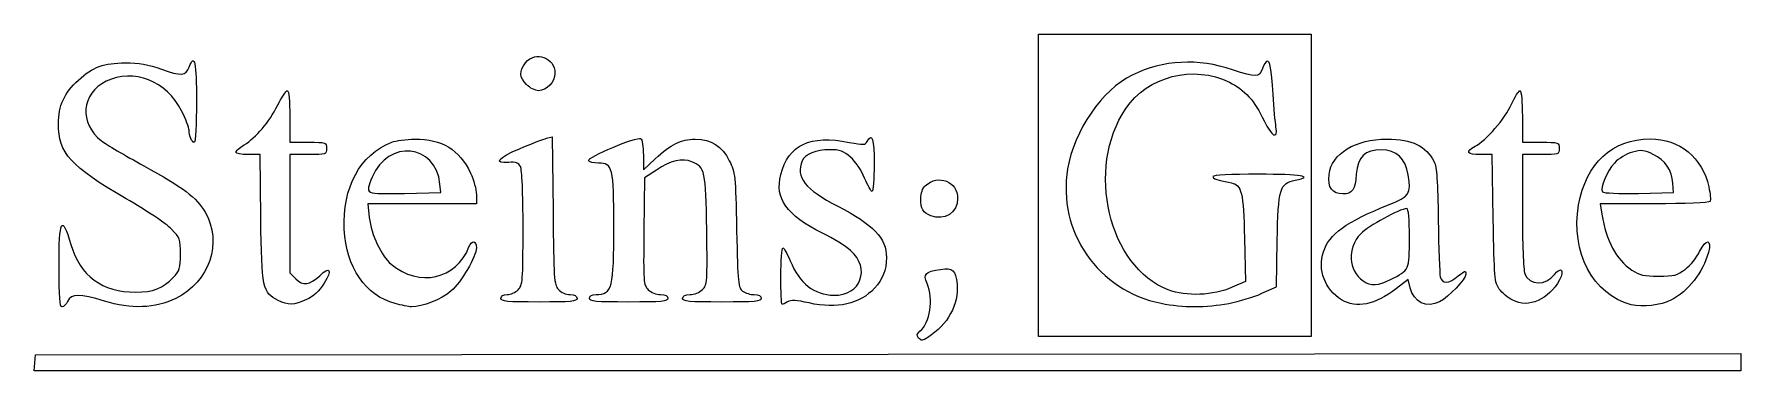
# Model space of a CAD drawing. Header units: millimetres. Extents: x 0.1 to 58.9, y 0 to 11.6.
import ezdxf

# ---------------------------------------------------------------- set-up
doc = ezdxf.new("R2010")
doc.units = ezdxf.units.MM
doc.layers.add('Text', color=7, linetype='CONTINUOUS')

msp = doc.modelspace()

# ---------------------------------------------------------------- linework, layer by layer
at = {"layer": 'Text'}
for points in [[(34.734, 6.356), (34.734, 11.563), (39.433, 11.563), (44.132, 11.563), (44.132, 6.356), (44.132, 1.149), (39.433, 1.149), (34.734, 1.149), (34.734, 6.356), (34.734, 6.356)], [(17.077, 9.823), (17.077, 9.823)], [(8.91, 8.726), (8.91, 7.837), (9.545, 7.837)], [(51.413, 8.726), (51.413, 7.837), (52.048, 7.837)], [(17.766, 7.974), (17.962, 8.023), (17.987, 5.484)], [(7.91, 5.234), (7.884, 7.414), (7.466, 7.414)], [(9.545, 7.414), (8.91, 7.414), (8.91, 5.378), (8.91, 3.342), (9.123, 3.129)], [(21.102, 7.397), (21.102, 6.883), (21.512, 7.266)], [(50.411, 5.216), (50.377, 7.414), (49.964, 7.414)], [(52.048, 7.414), (51.413, 7.414), (51.413, 5.472)], [(21.552, 6.882), (21.145, 6.61), (21.122, 4.77)], [(15.344, 6.038), (15.345, 5.721), (13.471, 5.721), (11.596, 5.721), (11.652, 5.246)], [(12.869, 6.078), (14.117, 6.102), (14.088, 6.398), (14.088, 6.398)], [(55.42, 6.078), (56.62, 6.102), (56.601, 6.424), (56.601, 6.424)], [(31.011, 5.309), (31.011, 5.309)], [(55.969, 5.721), (54.101, 5.721), (54.157, 5.361)], [(41.83, 4.529), (41.864, 3.04), (41.41, 2.843)], [(42.434, 2.635), (42.933, 2.859), (42.961, 4.442)], [(0.952, 3.562), (0.952, 3.562)], [(46.866, 3.106), (46.866, 3.106)], [(47.542, 2.827), (47.473, 3.108), (47.071, 2.801)], [(8.504, 2.391), (8.504, 2.391)], [(16.192, 2.461), (16.192, 2.461)], [(19.24, 2.461), (19.24, 2.461)], [(45.182, 2.409), (45.182, 2.409)], [(51.08, 2.393), (51.08, 2.393)], [(12.546, 2.28), (12.546, 2.28)], [(26.817, 2.302), (26.817, 2.302)], [(41.29, 2.288), (41.29, 2.288)], [(55.166, 2.241), (55.166, 2.241)], [(30.596, 1.093), (30.596, 1.093)], [(0.121, 0.238), (0.147, 0.514), (29.548, 0.535), (58.948, 0.556), (58.948, 0.26), (58.948, -0.037), (29.521, -0.037), (0.094, -0.037), (0.121, 0.238), (0.121, 0.238)]]:
    msp.add_lwpolyline(points, dxfattribs=at)
for points in [[(5.443, 10.431), (5.627, 10.914), (5.693, 10.597), (5.693, 9.234)], [(17.044, 10.578), (17.382, 11.006), (18.054, 10.762), (18.054, 10.211)], [(41.419, 10.336), (40.233, 10.739), (39.029, 10.676), (37.961, 10.154)], [(42.61, 10.631), (42.571, 10.631), (42.5, 10.517), (42.451, 10.377)], [(42.818, 9.488), (42.759, 10.408), (42.719, 10.631), (42.61, 10.631)], [(1.621, 9.979), (2.125, 10.434), (2.5, 10.572), (3.238, 10.574)], [(5.178, 8.925), (4.668, 9.947), (3.517, 10.397), (2.579, 9.942)], [(3.238, 10.574), (3.712, 10.575), (4.029, 10.519), (4.49, 10.353)], [(4.49, 10.353), (5.161, 10.112), (5.327, 10.125), (5.443, 10.431)], [(17.077, 9.823), (16.823, 10.077), (16.814, 10.285), (17.044, 10.578)], [(18.054, 10.211), (18.054, 9.913), (17.77, 9.615), (17.484, 9.615)], [(37.961, 10.154), (36.923, 9.646), (35.951, 8.239), (35.733, 6.928)], [(37.736, 8.997), (38.493, 10.116), (40.067, 10.516), (41.315, 9.906)], [(42.451, 10.377), (42.342, 10.064), (42.231, 10.06), (41.419, 10.336)], [(0.931, 8.472), (0.931, 9.097), (1.132, 9.537), (1.621, 9.979)], [(2.579, 9.942), (1.717, 9.525), (1.635, 8.483), (2.417, 7.886)], [(8.486, 9.105), (8.627, 9.386), (8.781, 9.615), (8.827, 9.615)], [(8.827, 9.615), (8.876, 9.615), (8.91, 9.254), (8.91, 8.726)], [(17.484, 9.615), (17.374, 9.615), (17.191, 9.709), (17.077, 9.823)], [(41.315, 9.906), (41.832, 9.653), (42.188, 9.256), (42.506, 8.579)], [(42.918, 8.366), (42.893, 8.518), (42.847, 9.023), (42.818, 9.488)], [(51.044, 9.152), (51.161, 9.407), (51.291, 9.615), (51.335, 9.615)], [(51.335, 9.615), (51.378, 9.615), (51.413, 9.216), (51.413, 8.726)], [(5.439, 8.254), (5.439, 8.336), (5.322, 8.638), (5.178, 8.925)], [(5.693, 9.234), (5.693, 8.466), (5.659, 7.837), (5.617, 7.837)], [(7.336, 7.748), (7.755, 8.007), (8.191, 8.522), (8.486, 9.105)], [(39.204, 2.754), (37.148, 3.529), (36.346, 6.942), (37.736, 8.997)], [(49.786, 7.701), (50.16, 7.894), (50.813, 8.648), (51.044, 9.152)], [(3.271, 5.89), (1.341, 7.009), (0.931, 7.461), (0.931, 8.472)], [(5.617, 7.837), (5.528, 7.837), (5.439, 8.045), (5.439, 8.254)], [(42.506, 8.579), (42.762, 8.035), (42.995, 7.914), (42.918, 8.366)], [(2.417, 7.886), (2.572, 7.768), (3.229, 7.382), (3.878, 7.027)], [(7.048, 7.492), (7.048, 7.535), (7.177, 7.65), (7.336, 7.748)], [(9.545, 7.837), (10.166, 7.837), (10.18, 7.833), (10.18, 7.626)], [(10.789, 4.839), (10.714, 6.271), (11.34, 7.42), (12.424, 7.842)], [(14.088, 6.398), (13.948, 7.785), (12.302, 7.952), (11.751, 6.634)], [(12.424, 7.842), (12.564, 7.896), (12.926, 7.943), (13.228, 7.945)], [(13.228, 7.945), (14.153, 7.953), (14.764, 7.581), (15.143, 6.779)], [(16.834, 7.617), (17.239, 7.786), (17.658, 7.947), (17.766, 7.974)], [(19.206, 7.21), (19.163, 7.321), (20.888, 8.044), (21.014, 7.967)], [(21.014, 7.967), (21.062, 7.937), (21.102, 7.68), (21.102, 7.397)], [(21.512, 7.266), (22.053, 7.772), (22.4, 7.942), (22.892, 7.942)], [(22.892, 7.942), (23.451, 7.942), (23.806, 7.718), (24.066, 7.201)], [(25.842, 6.723), (26.101, 7.75), (26.849, 8.103), (28.204, 7.834)], [(28.204, 7.834), (28.687, 7.738), (28.751, 7.741), (28.822, 7.867)], [(28.822, 7.867), (28.997, 8.18), (29.061, 7.969), (29.061, 7.075)], [(44.749, 6.731), (44.83, 7.448), (45.663, 7.955), (46.744, 7.945)], [(46.744, 7.945), (47.641, 7.936), (48.064, 7.732), (48.374, 7.16)], [(49.964, 7.414), (49.5, 7.414), (49.435, 7.519), (49.786, 7.701)], [(52.048, 7.837), (52.669, 7.837), (52.683, 7.833), (52.683, 7.626)], [(53.354, 5.68), (53.603, 7.107), (54.516, 7.951), (55.816, 7.955)], [(55.816, 7.955), (56.832, 7.958), (57.626, 7.309), (57.843, 6.3)], [(7.466, 7.414), (7.236, 7.414), (7.048, 7.449), (7.048, 7.492)], [(10.18, 7.626), (10.18, 7.419), (10.166, 7.414), (9.545, 7.414)], [(16.467, 7.146), (15.923, 7.099), (16.081, 7.302), (16.834, 7.617)], [(16.863, 7.002), (16.793, 7.133), (16.702, 7.166), (16.467, 7.146)], [(19.555, 7.118), (19.382, 7.118), (19.226, 7.159), (19.206, 7.21)], [(20.085, 4.943), (20.084, 6.972), (20.048, 7.118), (19.555, 7.118)], [(22.778, 7.167), (22.454, 7.301), (22.033, 7.203), (21.552, 6.882)], [(23.288, 4.816), (23.259, 6.855), (23.232, 6.979), (22.778, 7.167)], [(24.066, 7.201), (24.269, 6.796), (24.279, 6.699), (24.32, 4.804)], [(26.574, 7.199), (26.355, 6.628), (26.677, 6.219), (27.803, 5.638)], [(27.53, 7.583), (27.07, 7.583), (26.657, 7.417), (26.574, 7.199)], [(28.247, 7.327), (28.004, 7.539), (27.882, 7.583), (27.53, 7.583)], [(28.731, 6.607), (28.625, 6.862), (28.407, 7.186), (28.247, 7.327)], [(29.061, 7.075), (29.061, 6.563), (29.03, 6.144), (28.992, 6.144)], [(46.556, 7.583), (45.991, 7.583), (45.73, 7.33), (45.686, 6.739)], [(47.476, 6.721), (47.394, 7.271), (47.061, 7.583), (46.556, 7.583)], [(48.374, 7.16), (48.457, 7.006), (48.495, 6.462), (48.514, 5.17)], [(52.683, 7.626), (52.683, 7.419), (52.669, 7.414), (52.048, 7.414)], [(54.587, 7.123), (54.33, 6.85), (54.088, 6.267), (54.175, 6.128)], [(55.21, 7.495), (54.999, 7.438), (54.737, 7.282), (54.587, 7.123)], [(55.929, 7.421), (55.618, 7.571), (55.527, 7.581), (55.21, 7.495)], [(56.601, 6.424), (56.574, 6.878), (56.343, 7.22), (55.929, 7.421)], [(3.878, 7.027), (5.237, 6.283), (5.692, 5.94), (5.989, 5.433)], [(11.751, 6.634), (11.503, 6.039), (11.476, 6.052), (12.869, 6.078)], [(15.143, 6.779), (15.253, 6.546), (15.344, 6.213), (15.344, 6.038)], [(16.954, 4.88), (16.954, 6.108), (16.92, 6.895), (16.863, 7.002)], [(27.277, 4.708), (26.031, 5.334), (25.633, 5.893), (25.842, 6.723)], [(28.992, 6.144), (28.954, 6.144), (28.836, 6.352), (28.731, 6.607)], [(30.823, 6.342), (31.278, 6.753), (31.94, 6.489), (31.94, 5.897)], [(35.733, 6.928), (35.371, 4.756), (36.783, 2.725), (38.956, 2.292)], [(42.311, 6.737), (41.344, 6.737), (40.745, 6.705), (40.745, 6.654)], [(40.745, 6.654), (40.745, 6.608), (40.84, 6.551), (40.957, 6.527)], [(40.957, 6.527), (41.073, 6.502), (41.262, 6.463), (41.378, 6.439)], [(43.581, 6.53), (44.263, 6.658), (43.781, 6.737), (42.311, 6.737)], [(42.961, 4.442), (42.992, 6.242), (43.048, 6.431), (43.581, 6.53)], [(45.228, 6.059), (44.853, 6.059), (44.698, 6.276), (44.749, 6.731)], [(45.686, 6.739), (45.646, 6.203), (45.55, 6.059), (45.228, 6.059)], [(46.799, 5.684), (47.547, 5.986), (47.579, 6.036), (47.476, 6.721)], [(4.828, 4.849), (4.654, 5.026), (3.954, 5.494), (3.271, 5.89)], [(30.671, 5.898), (30.67, 6.086), (30.729, 6.256), (30.823, 6.342)], [(31.011, 5.309), (30.738, 5.415), (30.673, 5.529), (30.671, 5.898)], [(31.94, 5.897), (31.94, 5.411), (31.486, 5.124), (31.011, 5.309)], [(41.378, 6.439), (41.737, 6.365), (41.794, 6.123), (41.83, 4.529)], [(54.175, 6.128), (54.2, 6.088), (54.76, 6.065), (55.42, 6.078)], [(57.843, 6.3), (57.893, 6.067), (57.912, 5.841), (57.886, 5.798)], [(0.952, 3.562), (0.952, 5.185), (1.051, 5.369), (1.36, 4.32)], [(5.989, 5.433), (6.601, 4.389), (6.139, 3.027), (4.979, 2.46)], [(17.987, 5.484), (18.01, 3.125), (18.023, 2.932), (18.173, 2.766)], [(27.803, 5.638), (29.048, 4.997), (29.484, 4.537), (29.484, 3.868)], [(44.555, 4.069), (44.754, 4.673), (45.337, 5.092), (46.799, 5.684)], [(47.428, 5.551), (47.194, 5.551), (46.09, 4.949), (45.839, 4.684)], [(47.518, 4.548), (47.518, 5.202), (47.487, 5.551), (47.428, 5.551)], [(51.413, 5.472), (51.413, 4.402), (51.45, 3.432), (51.496, 3.311)], [(55.166, 2.241), (53.848, 2.578), (53.071, 4.053), (53.354, 5.68)], [(54.157, 5.361), (54.304, 4.43), (54.638, 3.807), (55.192, 3.435)], [(57.886, 5.798), (57.859, 5.755), (57.01, 5.721), (55.969, 5.721)], [(5.143, 3.986), (5.143, 4.496), (5.125, 4.545), (4.828, 4.849)], [(8.504, 2.391), (7.972, 2.653), (7.94, 2.807), (7.91, 5.234)], [(12.546, 2.28), (11.519, 2.557), (10.859, 3.519), (10.789, 4.839)], [(11.652, 5.246), (11.723, 4.645), (12.057, 3.933), (12.407, 3.637)], [(16.784, 2.757), (16.944, 2.917), (16.954, 3.04), (16.954, 4.88)], [(19.472, 2.589), (20.027, 2.592), (20.087, 2.822), (20.085, 4.943)], [(21.122, 4.77), (21.1, 3.021), (21.107, 2.922), (21.27, 2.759)], [(23.14, 2.763), (23.308, 2.931), (23.314, 3.012), (23.288, 4.816)], [(24.32, 4.804), (24.359, 2.973), (24.374, 2.819), (24.526, 2.708)], [(48.514, 5.17), (48.528, 4.192), (48.558, 3.307), (48.581, 3.202)], [(50.617, 2.781), (50.456, 3.001), (50.442, 3.165), (50.411, 5.216)], [(1.36, 4.32), (1.68, 3.233), (2.439, 2.673), (3.594, 2.673)], [(12.407, 3.637), (13.365, 2.83), (14.665, 3.119), (15.089, 4.233)], [(15.345, 4.205), (15.345, 3.909), (14.821, 3.011), (14.475, 2.715)], [(15.089, 4.233), (15.181, 4.475), (15.345, 4.457), (15.345, 4.205)], [(25.844, 3.223), (25.844, 3.759), (25.875, 4.197), (25.913, 4.197)], [(25.913, 4.197), (25.951, 4.197), (26.065, 3.997), (26.166, 3.752)], [(28.25, 4.107), (28.086, 4.251), (27.648, 4.521), (27.277, 4.708)], [(45.839, 4.684), (45.361, 4.178), (45.401, 3.428), (45.928, 3.059)], [(46.866, 3.106), (47.521, 3.435), (47.518, 3.43), (47.518, 4.548)], [(57.527, 4.07), (57.75, 4.528), (57.958, 4.509), (57.83, 4.043)], [(1.059, 2.165), (0.977, 2.165), (0.952, 2.493), (0.952, 3.562)], [(4.889, 3.176), (5.116, 3.418), (5.143, 3.502), (5.143, 3.986)], [(9.941, 3.242), (10.3, 3.578), (10.385, 3.438), (10.097, 2.985)], [(26.166, 3.752), (26.486, 2.981), (26.998, 2.577), (27.669, 2.567)], [(27.669, 2.567), (28.6, 2.553), (28.953, 3.489), (28.25, 4.107)], [(29.484, 3.868), (29.484, 3.433), (29.361, 3.113), (29.077, 2.813)], [(45.182, 2.409), (44.605, 2.762), (44.348, 3.441), (44.555, 4.069)], [(52.522, 3.281), (52.747, 3.572), (52.877, 3.435), (52.696, 3.098)], [(57.83, 4.043), (57.644, 3.365), (57.124, 2.697), (56.556, 2.408)], [(57.034, 3.464), (57.208, 3.597), (57.43, 3.869), (57.527, 4.07)], [(3.594, 2.673), (4.187, 2.673), (4.547, 2.812), (4.889, 3.176)], [(9.123, 3.129), (9.371, 2.881), (9.587, 2.911), (9.941, 3.242)], [(10.097, 2.985), (9.92, 2.705), (9.728, 2.528), (9.481, 2.416)], [(25.887, 2.249), (25.863, 2.249), (25.844, 2.687), (25.844, 3.223)], [(30.639, 1.328), (30.992, 1.621), (31.113, 2.427), (30.886, 2.971)], [(30.886, 2.971), (30.745, 3.309), (30.807, 3.374), (31.354, 3.458)], [(31.918, 2.952), (31.985, 2.255), (31.599, 1.549), (30.914, 1.115)], [(31.354, 3.458), (31.773, 3.522), (31.872, 3.433), (31.918, 2.952)], [(45.928, 3.059), (46.184, 2.88), (46.441, 2.893), (46.866, 3.106)], [(49.466, 3.29), (49.466, 3.123), (48.875, 2.504), (48.561, 2.344)], [(48.581, 3.202), (48.636, 2.946), (48.881, 2.958), (49.205, 3.231)], [(49.205, 3.231), (49.439, 3.427), (49.466, 3.433), (49.466, 3.29)], [(52.696, 3.098), (52.333, 2.421), (51.62, 2.11), (51.08, 2.393)], [(51.496, 3.311), (51.653, 2.9), (52.216, 2.883), (52.522, 3.281)], [(55.192, 3.435), (55.455, 3.258), (55.607, 3.223), (56.112, 3.223)], [(56.112, 3.223), (56.647, 3.223), (56.755, 3.251), (57.034, 3.464)], [(1.249, 2.355), (1.203, 2.25), (1.117, 2.165), (1.059, 2.165)], [(2.517, 2.369), (1.674, 2.632), (1.369, 2.629), (1.249, 2.355)], [(4.979, 2.46), (4.265, 2.111), (3.443, 2.081), (2.517, 2.369)], [(9.481, 2.416), (9.043, 2.217), (8.865, 2.213), (8.504, 2.391)], [(14.475, 2.715), (14.136, 2.425), (13.467, 2.159), (13.107, 2.17)], [(16.192, 2.461), (16.192, 2.54), (16.272, 2.588), (16.403, 2.588)], [(17.504, 2.334), (16.394, 2.334), (16.192, 2.354), (16.192, 2.461)], [(16.403, 2.588), (16.52, 2.588), (16.691, 2.664), (16.784, 2.757)], [(18.816, 2.461), (18.816, 2.354), (18.614, 2.334), (17.504, 2.334)], [(18.173, 2.766), (18.265, 2.665), (18.438, 2.588), (18.575, 2.588)], [(18.575, 2.588), (18.733, 2.588), (18.816, 2.544), (18.816, 2.461)], [(19.24, 2.461), (19.24, 2.543), (19.323, 2.588), (19.472, 2.589)], [(20.594, 2.334), (19.447, 2.334), (19.24, 2.353), (19.24, 2.461)], [(21.949, 2.461), (21.949, 2.353), (21.742, 2.334), (20.594, 2.334)], [(21.27, 2.759), (21.366, 2.663), (21.553, 2.588), (21.695, 2.588)], [(21.695, 2.588), (21.864, 2.588), (21.949, 2.546), (21.949, 2.461)], [(22.457, 2.461), (22.457, 2.546), (22.542, 2.588), (22.711, 2.588)], [(23.812, 2.334), (22.664, 2.334), (22.457, 2.353), (22.457, 2.461)], [(22.711, 2.588), (22.855, 2.588), (23.041, 2.664), (23.14, 2.763)], [(25.166, 2.461), (25.166, 2.353), (24.959, 2.334), (23.812, 2.334)], [(24.526, 2.708), (24.617, 2.642), (24.798, 2.588), (24.929, 2.588)], [(24.929, 2.588), (25.083, 2.588), (25.166, 2.544), (25.166, 2.461)], [(26.817, 2.302), (26.381, 2.398), (26.186, 2.408), (26.078, 2.341)], [(29.077, 2.813), (28.551, 2.256), (27.795, 2.085), (26.817, 2.302)], [(41.41, 2.843), (40.745, 2.554), (39.832, 2.517), (39.204, 2.754)], [(41.29, 2.288), (41.645, 2.356), (42.16, 2.512), (42.434, 2.635)], [(47.071, 2.801), (46.328, 2.233), (45.689, 2.101), (45.182, 2.409)], [(48.561, 2.344), (48.112, 2.114), (47.666, 2.326), (47.542, 2.827)], [(51.08, 2.393), (50.921, 2.477), (50.712, 2.652), (50.617, 2.781)], [(56.556, 2.408), (56.18, 2.216), (55.558, 2.141), (55.166, 2.241)], [(13.107, 2.17), (13.011, 2.174), (12.758, 2.223), (12.546, 2.28)], [(26.078, 2.341), (25.997, 2.291), (25.911, 2.249), (25.887, 2.249)], [(38.956, 2.292), (39.715, 2.141), (40.515, 2.14), (41.29, 2.288)], [(30.596, 1.093), (30.52, 1.184), (30.53, 1.237), (30.639, 1.328)], [(30.914, 1.115), (30.727, 0.997), (30.679, 0.993), (30.596, 1.093)]]:
    msp.add_open_spline(points, degree=3, dxfattribs=at)

doc.saveas('drawing.dxf')
